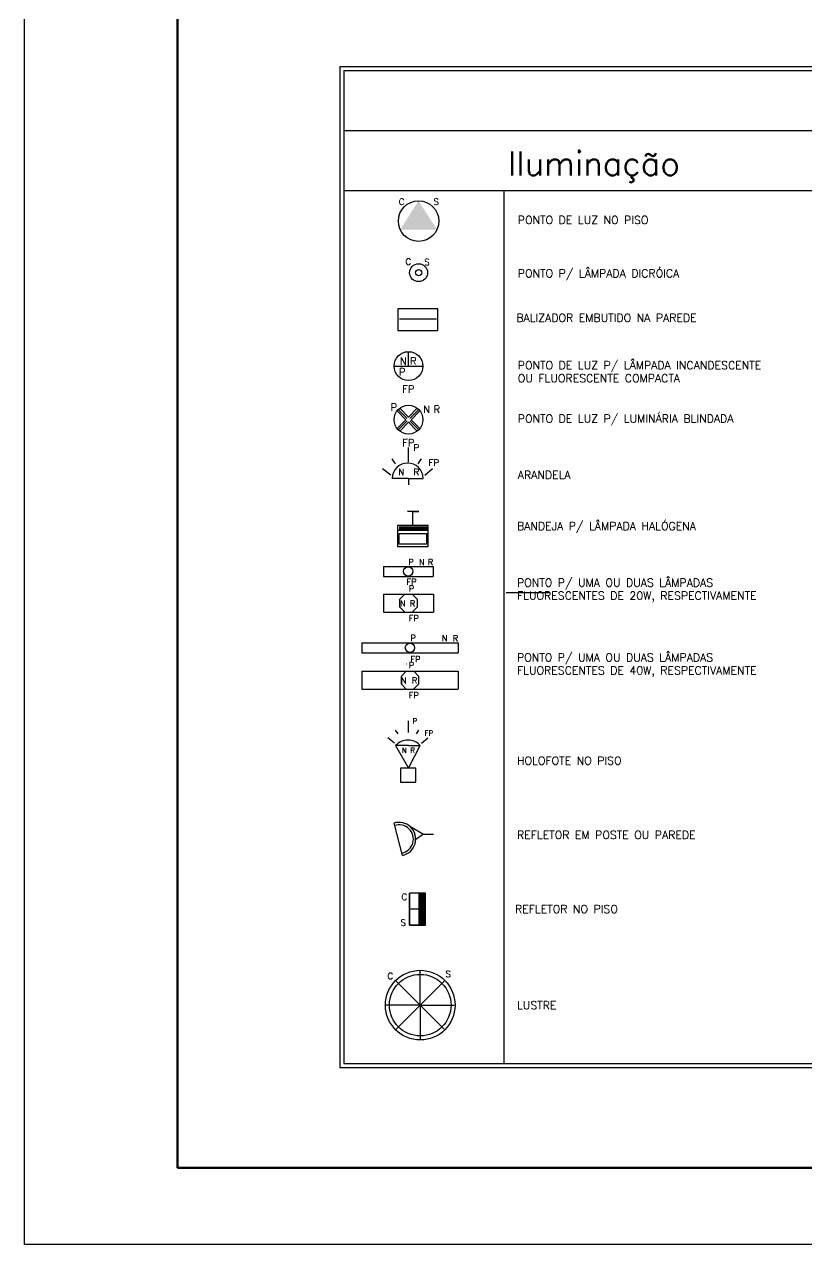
# Model space of a CAD drawing. Header units: metres. Extents: x 3811 to 4035, y 1340 to 1498.
# Drawn here: x 3811.27 to 3838.49, y 1339.77 to 1382.2 of the extents above; entities that cross this region are included whole.
import ezdxf

# ---------------------------------------------------------------- set-up
doc = ezdxf.new("R2010")
doc.units = ezdxf.units.M
doc.styles.add('ROMANS', font='romans.shx', dxfattribs={"width": 0.5, "height": 0.15})

msp = doc.modelspace()

# ---------------------------------------------------------------- linework, layer by layer
for p, q in [((3811.274, 1339.77), (3811.274, 1498.051)), ((3829.551, 1362.431), (3828.043, 1362.431)), ((4035.372, 1339.77), (3811.274, 1339.77))]:
    msp.add_line(p, q)
at = {"lineweight": 100}
for p, q in [((3816.604, 1342.435), (3816.604, 1495.386)), ((4032.707, 1342.435), (3816.604, 1342.435))]:
    msp.add_line(p, q, dxfattribs=at)
at = {"color": 4}
for p, q in [((3822.255, 1380.73), (3822.255, 1345.931)), ((3822.255, 1380.73), (3861.503, 1380.73)), ((3827.961, 1376.415), (3827.961, 1346.07)), ((3822.255, 1345.931), (3861.503, 1345.931))]:
    msp.add_line(p, q, dxfattribs=at)
at = {"color": 6}
for p, q in [((3822.394, 1380.591), (3822.394, 1346.07)), ((3822.394, 1380.591), (3861.364, 1380.591)), ((3822.394, 1378.503), (3861.364, 1378.503)), ((3822.394, 1376.415), (3861.364, 1376.415)), ((3822.394, 1346.07), (3861.364, 1346.07))]:
    msp.add_line(p, q, dxfattribs=at)
at = {"color": 3}
for p, q in [((3825.656, 1372.31), (3824.271, 1372.31)), ((3824.271, 1372.31), (3824.271, 1371.556)), ((3825.656, 1371.556), (3825.656, 1372.31)), ((3824.333, 1371.962), (3825.615, 1371.962)), ((3824.271, 1371.556), (3825.656, 1371.556)), ((3824.641, 1370.308), (3824.641, 1370.819)), ((3824.138, 1370.308), (3825.143, 1370.308)), ((3824.55, 1368.452), (3824.244, 1368.758)), ((3824.596, 1368.497), (3824.286, 1368.806)), ((3824.641, 1368.542), (3824.334, 1368.849)), ((3824.947, 1368.849), (3824.641, 1368.542)), ((3824.995, 1368.806), (3824.686, 1368.497)), ((3825.037, 1368.758), (3824.731, 1368.452)), ((3824.55, 1368.452), (3824.244, 1368.146)), ((3824.596, 1368.407), (3824.286, 1368.098)), ((3824.641, 1368.362), (3824.334, 1368.056)), ((3824.947, 1368.056), (3824.641, 1368.362)), ((3824.995, 1368.098), (3824.686, 1368.407)), ((3825.037, 1368.146), (3824.731, 1368.452)), ((3824.641, 1366.973), (3824.641, 1367.481)), ((3824.19, 1366.917), (3824.077, 1367.086)), ((3824.979, 1366.917), (3825.092, 1367.086)), ((3824.021, 1366.522), (3823.739, 1366.748)), ((3825.204, 1366.522), (3825.481, 1366.753)), ((3824.641, 1366.41), (3824.077, 1366.41)), ((3824.641, 1366.41), (3825.148, 1366.41)), ((3824.641, 1366.41), (3824.641, 1366.184)), ((3824.999, 1365.257), (3824.604, 1365.257)), ((3824.792, 1365.257), (3824.999, 1365.257)), ((3824.792, 1364.769), (3824.792, 1365.257)), ((3825.322, 1364.769), (3824.263, 1364.769)), ((3824.263, 1364.769), (3824.263, 1364.045)), ((3825.322, 1364.597), (3824.279, 1364.597)), ((3824.313, 1364.495), (3825.271, 1364.495)), ((3824.313, 1364.129), (3824.313, 1364.495)), ((3824.322, 1364.737), (3824.322, 1364.63)), ((3824.35, 1364.737), (3824.35, 1364.63)), ((3824.377, 1364.737), (3824.377, 1364.63)), ((3824.405, 1364.737), (3824.405, 1364.63)), ((3824.433, 1364.737), (3824.433, 1364.63)), ((3824.461, 1364.737), (3824.461, 1364.63)), ((3824.489, 1364.737), (3824.489, 1364.63)), ((3824.517, 1364.737), (3824.517, 1364.63)), ((3824.544, 1364.737), (3824.544, 1364.63)), ((3824.572, 1364.737), (3824.572, 1364.63)), ((3824.6, 1364.737), (3824.6, 1364.63)), ((3824.628, 1364.737), (3824.628, 1364.63)), ((3824.656, 1364.737), (3824.656, 1364.63)), ((3824.684, 1364.737), (3824.684, 1364.63)), ((3824.711, 1364.737), (3824.711, 1364.63)), ((3824.739, 1364.737), (3824.739, 1364.63)), ((3824.767, 1364.737), (3824.767, 1364.63)), ((3824.795, 1364.737), (3824.795, 1364.63)), ((3824.823, 1364.737), (3824.823, 1364.63)), ((3824.851, 1364.737), (3824.851, 1364.63)), ((3824.878, 1364.737), (3824.878, 1364.63)), ((3824.906, 1364.737), (3824.906, 1364.63)), ((3824.934, 1364.737), (3824.934, 1364.63)), ((3824.962, 1364.737), (3824.962, 1364.63)), ((3824.99, 1364.737), (3824.99, 1364.63)), ((3825.018, 1364.737), (3825.018, 1364.63)), ((3825.045, 1364.737), (3825.045, 1364.63)), ((3825.073, 1364.737), (3825.073, 1364.63)), ((3825.101, 1364.737), (3825.101, 1364.63)), ((3825.129, 1364.737), (3825.129, 1364.63)), ((3825.129, 1364.737), (3825.129, 1364.63)), ((3825.157, 1364.737), (3825.157, 1364.63)), ((3825.185, 1364.737), (3825.185, 1364.63)), ((3825.213, 1364.737), (3825.213, 1364.63)), ((3825.241, 1364.737), (3825.241, 1364.63)), ((3825.268, 1364.737), (3825.268, 1364.63)), ((3825.271, 1364.495), (3825.271, 1364.129)), ((3825.322, 1364.045), (3825.322, 1364.769)), ((3824.263, 1364.045), (3825.322, 1364.045)), ((3825.271, 1364.129), (3824.313, 1364.129)), ((3823.765, 1363.344), (3823.765, 1363.005)), ((3823.766, 1363.344), (3825.497, 1363.344)), ((3825.5, 1363.344), (3825.5, 1363.005)), ((3823.766, 1363.005), (3825.497, 1363.005)), ((3823.774, 1362.383), (3823.774, 1361.762)), ((3823.775, 1362.383), (3825.506, 1362.383)), ((3824.513, 1362.381), (3824.332, 1362.2)), ((3824.516, 1362.381), (3824.513, 1362.381)), ((3824.949, 1362.2), (3824.769, 1362.38)), ((3825.509, 1362.383), (3825.509, 1361.762)), ((3824.332, 1362.2), (3824.332, 1361.944)), ((3824.332, 1361.944), (3824.513, 1361.764)), ((3824.768, 1361.764), (3824.949, 1361.944)), ((3824.949, 1361.944), (3824.949, 1362.2)), ((3823.775, 1361.762), (3825.506, 1361.762)), ((3824.513, 1361.764), (3824.514, 1361.764)), ((3824.768, 1361.764), (3824.768, 1361.764)), ((3823.022, 1360.695), (3826.364, 1360.695)), ((3823.022, 1360.695), (3823.022, 1360.347)), ((3826.366, 1360.695), (3826.366, 1360.347)), ((3823.022, 1360.347), (3826.364, 1360.347)), ((3824.568, 1359.955), (3824.564, 1359.955)), ((3823.021, 1359.706), (3823.021, 1359.085)), ((3823.022, 1359.706), (3826.363, 1359.706)), ((3824.564, 1359.704), (3824.384, 1359.523)), ((3824.384, 1359.523), (3824.384, 1359.267)), ((3825.001, 1359.523), (3824.821, 1359.703)), ((3825.001, 1359.267), (3825.001, 1359.523)), ((3826.366, 1359.706), (3826.366, 1359.085)), ((3823.022, 1359.085), (3826.363, 1359.085)), ((3824.384, 1359.267), (3824.564, 1359.087)), ((3824.564, 1359.087), (3824.566, 1359.087)), ((3824.819, 1359.087), (3824.82, 1359.087)), ((3824.82, 1359.087), (3825.001, 1359.267)), ((3824.283, 1357.525), (3824.193, 1357.66)), ((3824.644, 1357.57), (3824.644, 1357.976)), ((3824.915, 1357.525), (3825.005, 1357.66)), ((3824.148, 1357.209), (3823.923, 1357.39)), ((3825.095, 1357.209), (3825.317, 1357.394)), ((3824.644, 1357.119), (3824.193, 1357.119)), ((3824.193, 1357.119), (3824.641, 1356.339)), ((3824.641, 1356.339), (3825.05, 1357.119)), ((3824.644, 1357.119), (3825.05, 1357.119)), ((3824.368, 1356.339), (3824.368, 1355.848)), ((3824.89, 1356.339), (3824.368, 1356.339)), ((3824.89, 1355.848), (3824.89, 1356.339)), ((3824.368, 1355.848), (3824.89, 1355.848)), ((3824.125, 1354.422), (3824.426, 1353.299)), ((3824.685, 1354.317), (3825.163, 1354.037)), ((3825.163, 1354.037), (3824.893, 1353.86)), ((3825.163, 1354.037), (3825.505, 1354.037)), ((3824.678, 1351.985), (3824.678, 1350.871)), ((3824.678, 1350.871), (3824.678, 1351.985)), ((3824.678, 1350.871), (3824.678, 1351.985)), ((3825.235, 1351.985), (3824.678, 1351.985)), ((3825.235, 1351.985), (3824.678, 1351.985)), ((3825.235, 1351.985), (3824.678, 1351.985)), ((3825.004, 1351.968), (3825.004, 1350.887)), ((3825.032, 1351.968), (3825.032, 1350.887)), ((3825.06, 1351.968), (3825.06, 1350.887)), ((3825.088, 1351.968), (3825.088, 1350.887)), ((3825.115, 1351.968), (3825.115, 1350.887)), ((3825.143, 1351.968), (3825.143, 1350.887)), ((3825.171, 1351.968), (3825.171, 1350.887)), ((3825.199, 1351.968), (3825.199, 1350.887)), ((3825.235, 1350.871), (3825.235, 1351.985)), ((3825.235, 1350.871), (3825.235, 1351.985)), ((3825.235, 1350.871), (3825.235, 1351.985)), ((3825.235, 1351.428), (3824.678, 1351.428)), ((3824.678, 1350.871), (3825.235, 1350.871)), ((3825.235, 1350.871), (3824.678, 1350.871)), ((3825.235, 1350.871), (3824.678, 1350.871)), ((3825.049, 1348.096), (3825.049, 1349.278)), ((3825.049, 1348.096), (3824.213, 1348.932)), ((3825.049, 1348.096), (3825.885, 1348.932)), ((3825.049, 1348.096), (3823.867, 1348.096)), ((3825.049, 1348.096), (3824.213, 1347.26)), ((3825.049, 1348.096), (3825.049, 1346.914)), ((3825.049, 1348.096), (3825.885, 1347.26)), ((3825.049, 1348.096), (3826.231, 1348.096))]:
    msp.add_line(p, q, dxfattribs=at)
for centre, radius in [((3824.992, 1375.358), 0.705), ((3824.992, 1373.563), 0.311), ((3824.992, 1373.563), 0.109), ((3824.641, 1370.315), 0.501), ((3824.641, 1368.452), 0.501), ((3824.631, 1363.175), 0.162), ((3824.692, 1360.522), 0.162), ((3825.049, 1348.096), 1.211), ((3825.049, 1348.096), 1.071)]:
    msp.add_circle(centre, radius, dxfattribs=at)
for centre, radius, start, end in [((3824.612, 1366.41), 0.535, 0, 180), ((3824.622, 1356.743), 0.57, 41.2952, 138.7048), ((3824.311, 1353.87), 0.582, 281.4167, 108.5833), ((3824.311, 1353.87), 0.498, 281.4167, 108.5833), ((3824.311, 1353.87), 0.579, 356.1989, 37.4223)]:
    msp.add_arc(centre, radius, start, end, dxfattribs=at)
msp.add_solid([(3824.989, 1376.06), (3824.352, 1375.062), (3825.632, 1375.062)], dxfattribs=at)

# ---------------------------------------------------------------- texts
at = {"color": 6, "style": 'ROMANS'}
msp.add_text('Iluminação', height=0.8351, dxfattribs=at).set_placement((3828.109, 1376.943))
at = {"color": 2, "style": 'ROMANS'}
for s, height, p in [('C', 0.223, (3824.301, 1375.919)), ('S', 0.223, (3825.511, 1375.919)), ('PONTO DE LUZ NO PISO', 0.27835, (3828.445, 1375.256)), ('C', 0.223, (3824.536, 1373.835)), ('S', 0.223, (3825.189, 1373.819)), ('PONTO P/ LÂMPADA DICRÓICA', 0.27835, (3828.445, 1373.401)), ('BALIZADOR EMBUTIDO NA PAREDE', 0.27835, (3828.393, 1371.854)), ('PONTO DE LUZ P/ LÂMPADA INCANDESCENTE', 0.27835, (3828.445, 1370.205)), ('OU FLUORESCENTE COMPACTA', 0.27835, (3828.445, 1369.754)), ('PONTO DE LUZ P/ LUMINÁRIA BLINDADA', 0.27835, (3828.445, 1368.349)), ('ARANDELA', 0.2784, (3828.445, 1366.39)), ('BANDEJA P/ LÂMPADA HALÓGENA', 0.27835, (3828.416, 1364.612)), ('PONTO P/ UMA OU DUAS LÂMPADAS ', 0.27835, (3828.416, 1362.646)), ('FLUORESCENTES DE 20W, RESPECTIVAMENTE', 0.27835, (3828.416, 1362.195)), ('PONTO P/ UMA OU DUAS LÂMPADAS', 0.27835, (3828.416, 1360.046)), ('FLUORESCENTES DE 40W, RESPECTIVAMENTE', 0.27835, (3828.416, 1359.596)), ('HOLOFOTE NO PISO', 0.27835, (3828.416, 1356.456)), ('REFLETOR EM POSTE OU PAREDE', 0.27835, (3828.416, 1353.877)), ('C', 0.223, (3824.392, 1351.749)), ('REFLETOR NO PISO', 0.27835, (3828.347, 1351.298)), ('S', 0.223, (3824.363, 1350.855)), ('C', 0.223, (3823.91, 1348.998)), ('S', 0.223, (3825.923, 1349.067)), ('LUSTRE', 0.2784, (3828.416, 1347.952))]:
    msp.add_text(s, height=height, dxfattribs=at).set_placement(p)
for tag, p, s, height, flags in [('N', (3824.34, 1370.362), '', 0.251, 4), ('P', (3824.308, 1369.988), '100', 0.2505, 13), ('FP', (3824.427, 1369.389), '1.0', 0.2505, 13), ('P', (3824.016, 1368.76), '100', 0.2505, 13), ('N', (3825.156, 1368.686), '', 0.251, 4), ('FP', (3824.426, 1367.525), '1.0', 0.2505, 13), ('P', (3824.81, 1367.368), '100.0', 0.2255, 13), ('FP', (3825.331, 1366.842), '1.0', 0.2255, 13), ('N', (3824.286, 1366.522), '', 0.225, 4), ('R', (3824.81, 1366.522), '', 0.225, 4), ('P', (3824.635, 1363.396), '27.67', 0.2088, 1), ('N', (3825.007, 1363.398), '', 0.209, 4), ('R', (3825.309, 1363.395), '', 0.209, 4), ('FP', (3824.574, 1362.709), '0.34', 0.2088, 13), ('P', (3824.651, 1362.475), '47.3', 0.2088, 1), ('N', (3824.344, 1361.961), '', 0.209, 4), ('R', (3824.685, 1361.958), '', 0.209, 4), ('FP', (3824.651, 1361.445), '0.5', 0.2088, 13), ('P', (3824.706, 1360.757), '47.3', 0.2088, 1), ('N', (3825.801, 1360.748), '', 0.209, 4), ('R', (3826.179, 1360.745), '', 0.209, 4), ('FP', (3824.706, 1360.019), '0.5', 0.2088, 13), ('P', (3824.652, 1359.808), '100.98', 0.2088, 1), ('N', (3824.376, 1359.284), '', 0.209, 4), ('R', (3824.759, 1359.281), '', 0.209, 4), ('FP', (3824.652, 1358.768), '0.9', 0.2088, 13), ('P', (3824.779, 1357.886), '100.0', 0.1804, 13), ('FP', (3825.197, 1357.465), '1.0', 0.1804, 13), ('N', (3824.411, 1356.866), '', 0.18, 4), ('R', (3824.701, 1356.866), '', 0.18, 4)]:
    msp.add_attdef(tag, p, s, height=height, dxfattribs=dict(at, flags=flags))
for p in [(3824.696, 1370.365), (3825.512, 1368.689)]:
    msp.add_attdef('R', p, '', height=0.251, dxfattribs=at)

doc.saveas('drawing.dxf')
